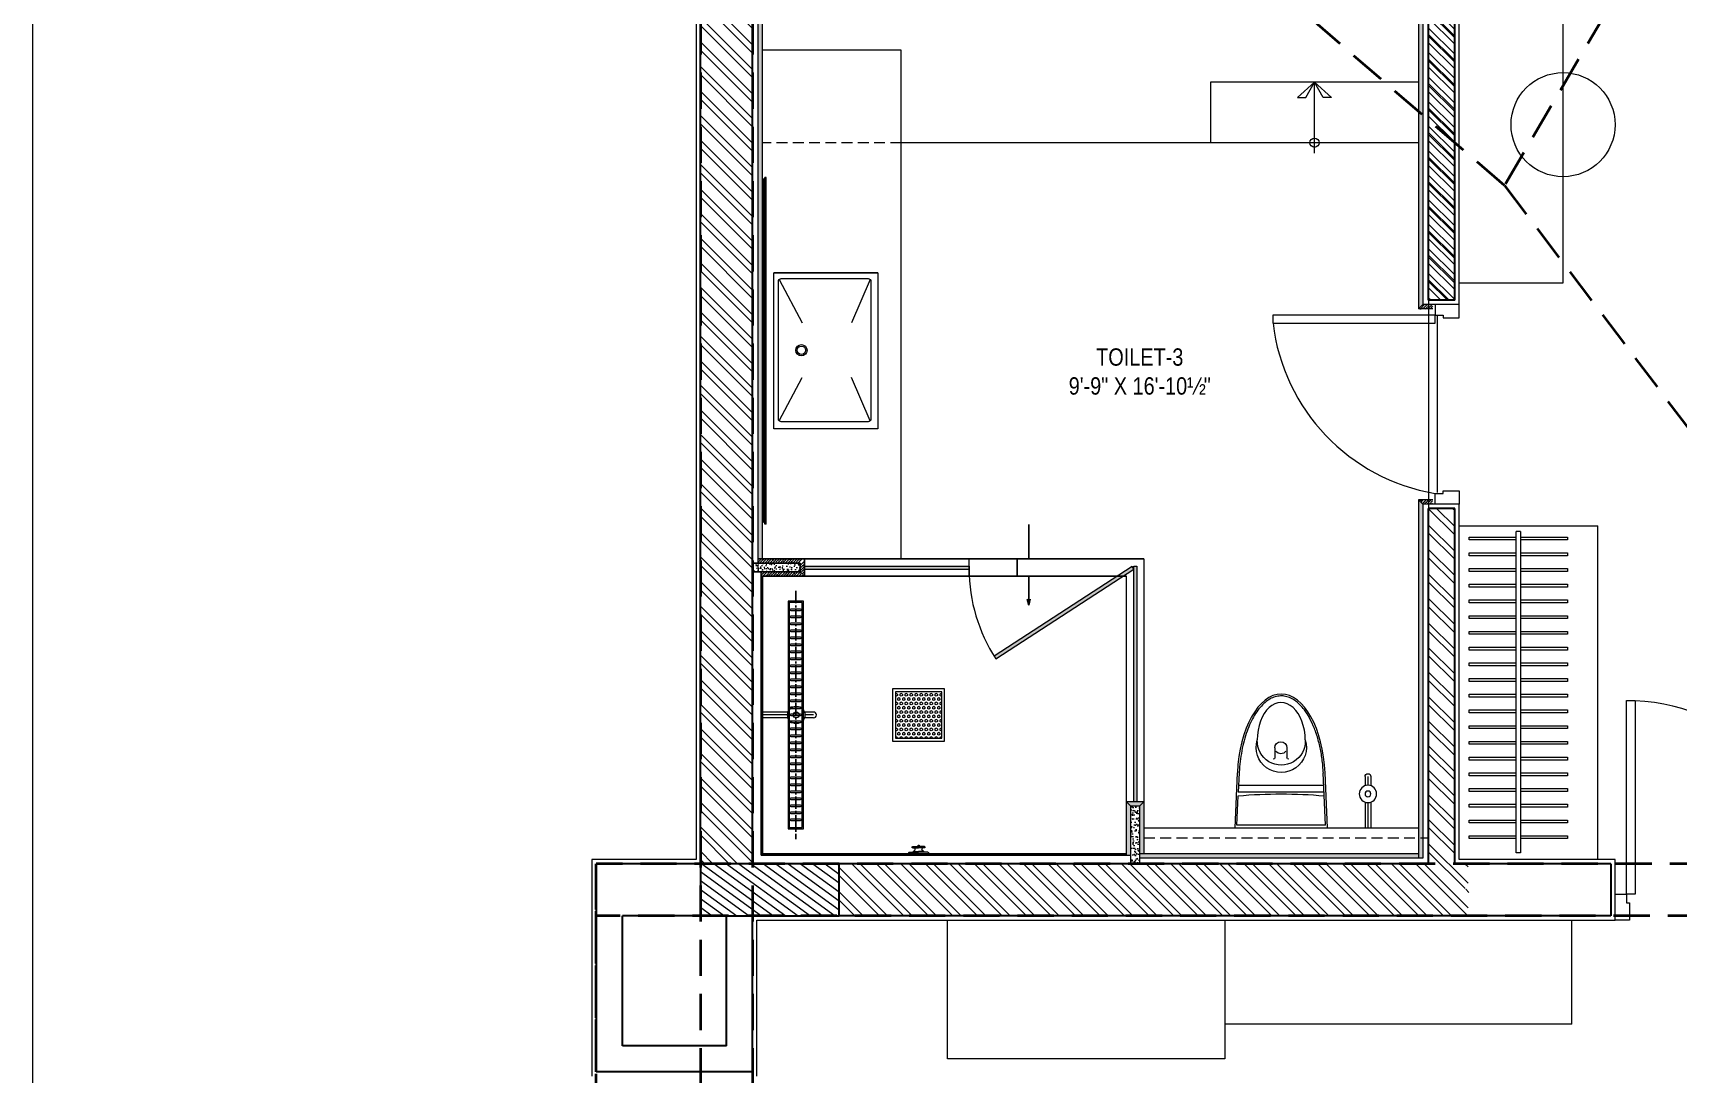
# Model space of a CAD drawing. Header units: inches. Extents: x -189347 to -188565, y -48525 to -47011.
# Drawn here: x -189346.7 to -189062, y -47662.2 to -47482.1 of the extents above; entities that cross this region are included whole.
import ezdxf

# ---------------------------------------------------------------- set-up
doc = ezdxf.new("R2010")
doc.units = ezdxf.units.IN
doc.header["$LTSCALE"] = 25
doc.header["$MEASUREMENT"] = 0
for name, pattern in [('ACAD_ISO10W100', [18, 12, -3, 0, -3]), ('CENTER2', [1.125, 0.75, -0.125, 0.125, -0.125]), ('DASHED2', [0.375, 0.25, -0.125])]:
    doc.linetypes.add(name, pattern=pattern)
doc.layers.get('0').update_dxf_attribs({"lineweight": 0})
for name, color, linetype, lineweight in [('c.line', 160, 'ACAD_ISO10W100', 25), ('COLUMN', 1, 'Continuous', 30), ('COLUMNHATCH', 8, 'Continuous', 0), ('CWS', 180, 'Continuous', 18), ('elevation', 6, 'Continuous', 9), ('FURNITURE', 251, 'Continuous', 0), ('GLASS', 7, 'Continuous', 9), ('hidden', 7, 'DASHED2', 5), ('PLASTER LINE', 1, 'Continuous', 5), ('PP--BEAM', 104, 'DASHED2', 40), ('PP-OUTER', 180, 'Continuous', 18), ('PP-TOILET 4', 5, 'Continuous', 9), ('PP-WALL', 7, 'Continuous', 30), ('SANITARY', 212, 'Continuous', 5), ('SANITARY TXT', 7, 'Continuous', 9), ('SEC HATCH', 7, 'Continuous', 5), ('SEC. HATCH', 8, 'Continuous', 0), ('sechatch', 8, 'Continuous', 0), ('STONE', 7, 'Continuous', 9), ('TEXT', 7, 'Continuous', 13), ('TOILET ELE', 7, 'Continuous', 13), ('WIN', 22, 'Continuous', 0)]:
    doc.layers.add(name, color=color, linetype=linetype, lineweight=lineweight)
doc.layers.add('tile', color=170, linetype='Continuous')
doc.styles.add('RAJ', font='Arial Narrow.ttf')
doc.dimstyles.new('WORKING DIM', dxfattribs={"dimtxt": 4, "dimasz": 2.25, "dimexe": 1, "dimexo": 1, "dimgap": 0.5, "dimtad": 1, "dimzin": 3, "dimdsep": 46, "dimlunit": 4, "dimtxsty": 'RAJ', "dimblk1": 'ARCHTICK', "dimblk2": 'ARCHTICK', "dimsah": 1, "dimcen": 0.09375, "dimdle": 1, "dimclrd": 256, "dimclre": 256, "dimclrt": 256, "dimadec": 0, "dimazin": 0, "dimtfac": 0.75, "dimtofl": 0, "dimtmove": 1, "dimatfit": 3, "dimldrblk": 'OPEN30', "dimfxl": 1, "dimtolj": 1, "dimtzin": 0, "dimarcsym": 0})
pattern_1 = [(45, (-6.6133, -978.67235), (-0.4419417382, 0.4419417382), []), (45, (-6.17136, -978.67235), (-0.4419417382, 0.4419417382), [0.78125, -0.15625, 0, -0.15625])]

# ---------------------------------------------------------------- blocks, each defined once
blk = doc.blocks.new('TAP')
at = {"layer": 'SANITARY', "ltscale": 30}
for p, q in [((-0.5, -4.44), (-0.5, 0)), ((0, -4.35), (0, 0)), ((0.5, -4.44), (0.5, 0)), ((-0.5, -8.84), (-0.5, -7.27)), ((0, -8.84), (0, -7.35)), ((0.5, -8.84), (0.5, -7.27))]:
    blk.add_line(p, q, dxfattribs=at)
at = {"layer": 'SANITARY', "linetype": 'Continuous', "ltscale": 30}
for radius in [1.5, 0.5]:
    blk.add_circle((0, -5.85), radius, dxfattribs=at)
at = {"layer": 'SANITARY', "ltscale": 30}
blk.add_arc((0, -8.84), 0.5, 180, 0, dxfattribs=at)
blk = doc.blocks.new('RAIN SHOWER')
at = {"layer": 'SANITARY'}
h = blk.add_hatch(dxfattribs=at)
h.set_pattern_fill('HEX', color=256, scale=2, style=0)
h.paths.add_polyline_path([(-4, 4), (-4, -4), (4, -4), (4, 4)])
for points in [[(-4.5, 4.5), (4.5, 4.5), (4.5, -4.5), (-4.5, -4.5)], [(-4, 4), (4, 4), (4, -4), (-4, -4)]]:
    blk.add_lwpolyline(points, close=True, dxfattribs=at)
blk = doc.blocks.new('DR.ELE.')
at = {"ltscale": 30}
for p, q in [((-122458.45, 11414.72), (-122458.33, 11414.72)), ((-122458.45, 11414.47), (-122458.33, 11414.47)), ((-122458.33, 11415.59), (-122458.33, 11414.59)), ((-122458.33, 11413.59), (-122458.33, 11414.59)), ((-122458.08, 11415.59), (-122458.08, 11414.59)), ((-122458.08, 11413.59), (-122458.08, 11414.59)), ((-122457.47, 11415.49), (-122457.47, 11414.59)), ((-122457.47, 11413.7), (-122457.47, 11414.59)), ((-122457.33, 11416.2), (-122457.08, 11416.45)), ((-122457.33, 11416.2), (-122457.33, 11414.59)), ((-122457.33, 11412.99), (-122457.33, 11414.59)), ((-122457.08, 11416.45), (-122457.08, 11414.59)), ((-122457.08, 11412.74), (-122457.08, 11414.59)), ((-122457.33, 11412.99), (-122457.08, 11412.74))]:
    blk.add_line(p, q, dxfattribs=at)
for centre, start, end in [((-122458.45, 11414.59), 90, 180), ((-122458.45, 11414.59), 180, 270), ((-122458.2, 11415.59), 0, 180), ((-122458.2, 11413.59), 180, 0)]:
    blk.add_arc(centre, 0.125, start, end, dxfattribs=at)
for points in [[(-122457.33, 11415.52), (-122457.52, 11415.45), (-122457.65, 11415.29), (-122457.76, 11415.2), (-122457.92, 11415.19), (-122458.08, 11415.36)], [(-122457.33, 11413.66), (-122457.52, 11413.73), (-122457.65, 11413.9), (-122457.76, 11413.99), (-122457.92, 11414), (-122458.08, 11413.83)]]:
    blk.add_spline(points, degree=3, dxfattribs=at)
blk = doc.blocks.new('kgjrv')
at = {"layer": 'c.line', "linetype": 'CENTER2', "ltscale": 0.115}
blk.add_line((-187121.2, -28397.16), (-187121.2, -28440.1), dxfattribs=at)
at = {"layer": 'SANITARY', "color": 8, "ltscale": 30}
for p, q in [((-187120.43, -28400.3), (-187121.98, -28400.3)), ((-187121.98, -28400.63), (-187120.43, -28400.63)), ((-187120.43, -28401.51), (-187121.98, -28401.51)), ((-187121.98, -28401.84), (-187120.43, -28401.84)), ((-187120.43, -28402.72), (-187121.98, -28402.72)), ((-187121.98, -28403.06), (-187120.43, -28403.06)), ((-187120.43, -28403.93), (-187121.98, -28403.93)), ((-187121.98, -28404.27), (-187120.43, -28404.27)), ((-187120.43, -28405.14), (-187121.98, -28405.14)), ((-187121.98, -28405.48), (-187120.43, -28405.48)), ((-187120.43, -28406.36), (-187121.98, -28406.36)), ((-187121.98, -28406.69), (-187120.43, -28406.69)), ((-187120.43, -28407.57), (-187121.98, -28407.57)), ((-187121.98, -28407.9), (-187120.43, -28407.9)), ((-187120.43, -28408.78), (-187121.98, -28408.78)), ((-187121.98, -28409.11), (-187120.43, -28409.11)), ((-187120.43, -28409.99), (-187121.98, -28409.99)), ((-187121.98, -28410.32), (-187120.43, -28410.32)), ((-187120.43, -28411.2), (-187121.98, -28411.2)), ((-187121.98, -28411.53), (-187120.43, -28411.53)), ((-187120.43, -28412.41), (-187121.98, -28412.41)), ((-187121.98, -28412.74), (-187120.43, -28412.74)), ((-187120.43, -28413.62), (-187121.98, -28413.62)), ((-187121.98, -28413.96), (-187120.43, -28413.96)), ((-187120.43, -28414.83), (-187121.98, -28414.83)), ((-187121.98, -28415.17), (-187120.43, -28415.17)), ((-187120.43, -28416.04), (-187121.98, -28416.04)), ((-187121.98, -28416.38), (-187120.43, -28416.38)), ((-187120.43, -28417.26), (-187121.98, -28417.26)), ((-187121.98, -28417.59), (-187120.43, -28417.59)), ((-187120.43, -28418.47), (-187121.98, -28418.47)), ((-187121.98, -28418.8), (-187120.43, -28418.8)), ((-187120.43, -28419.68), (-187121.98, -28419.68)), ((-187121.98, -28420.01), (-187120.43, -28420.01)), ((-187120.43, -28420.89), (-187121.98, -28420.89)), ((-187121.98, -28421.22), (-187120.43, -28421.22)), ((-187120.43, -28422.1), (-187121.98, -28422.1)), ((-187121.98, -28422.43), (-187120.43, -28422.43)), ((-187120.43, -28423.31), (-187121.98, -28423.31)), ((-187121.98, -28423.64), (-187120.43, -28423.64)), ((-187120.43, -28424.52), (-187121.98, -28424.52)), ((-187121.98, -28424.86), (-187120.43, -28424.86)), ((-187120.43, -28425.73), (-187121.98, -28425.73)), ((-187121.98, -28426.07), (-187120.43, -28426.07)), ((-187120.43, -28426.94), (-187121.98, -28426.94)), ((-187121.98, -28427.28), (-187120.43, -28427.28)), ((-187120.43, -28428.16), (-187121.98, -28428.16)), ((-187121.98, -28428.49), (-187120.43, -28428.49)), ((-187120.43, -28429.37), (-187121.98, -28429.37)), ((-187121.98, -28429.7), (-187120.43, -28429.7)), ((-187120.43, -28430.58), (-187121.98, -28430.58)), ((-187121.98, -28430.91), (-187120.43, -28430.91)), ((-187120.43, -28431.79), (-187121.98, -28431.79)), ((-187121.98, -28432.12), (-187120.43, -28432.12)), ((-187120.43, -28433), (-187121.98, -28433)), ((-187121.98, -28433.33), (-187120.43, -28433.33)), ((-187120.43, -28434.21), (-187121.98, -28434.21)), ((-187121.98, -28434.54), (-187120.43, -28434.54)), ((-187120.43, -28435.42), (-187121.98, -28435.42)), ((-187121.98, -28435.76), (-187120.43, -28435.76)), ((-187120.43, -28436.63), (-187121.98, -28436.63)), ((-187121.98, -28436.97), (-187120.43, -28436.97))]:
    blk.add_line(p, q, dxfattribs=at)
for points in [[(-187119.87, -28438.32), (-187122.54, -28438.32), (-187122.54, -28398.95), (-187119.87, -28398.95)], [(-187120.09, -28438.1), (-187122.32, -28438.1), (-187122.32, -28399.17), (-187120.09, -28399.17)]]:
    blk.add_lwpolyline(points, close=True, dxfattribs=at)
for centre, start, end in [((-187121.98, -28400.47), 90, 270), ((-187120.43, -28400.47), 270, 90), ((-187121.98, -28401.68), 90, 270), ((-187121.98, -28402.89), 90, 270), ((-187120.43, -28401.68), 270, 90), ((-187120.43, -28402.89), 270, 90), ((-187121.98, -28404.1), 90, 270), ((-187121.98, -28405.31), 90, 270), ((-187120.43, -28404.1), 270, 90), ((-187120.43, -28405.31), 270, 90), ((-187121.98, -28406.52), 90, 270), ((-187121.98, -28407.73), 90, 270), ((-187121.98, -28408.94), 90, 270), ((-187120.43, -28406.52), 270, 90), ((-187120.43, -28407.73), 270, 90), ((-187120.43, -28408.94), 270, 90), ((-187121.98, -28410.16), 90, 270), ((-187121.98, -28411.37), 90, 270), ((-187120.43, -28410.16), 270, 90), ((-187120.43, -28411.37), 270, 90), ((-187121.98, -28412.58), 90, 270), ((-187121.98, -28413.79), 90, 270), ((-187120.43, -28412.58), 270, 90), ((-187120.43, -28413.79), 270, 90), ((-187121.98, -28415), 90, 270), ((-187121.98, -28416.21), 90, 270), ((-187121.98, -28417.42), 90, 270), ((-187120.43, -28415), 270, 90), ((-187120.43, -28416.21), 270, 90), ((-187120.43, -28417.42), 270, 90), ((-187121.98, -28418.63), 90, 270), ((-187121.98, -28419.84), 90, 270), ((-187120.43, -28418.63), 270, 90), ((-187120.43, -28419.84), 270, 90), ((-187121.98, -28421.06), 90, 270), ((-187121.98, -28422.27), 90, 270), ((-187120.43, -28421.06), 270, 90), ((-187120.43, -28422.27), 270, 90), ((-187121.98, -28423.48), 90, 270), ((-187121.98, -28424.69), 90, 270), ((-187121.98, -28425.9), 90, 270), ((-187120.43, -28423.48), 270, 90), ((-187120.43, -28424.69), 270, 90), ((-187120.43, -28425.9), 270, 90), ((-187121.98, -28427.11), 90, 270), ((-187121.98, -28428.32), 90, 270), ((-187120.43, -28427.11), 270, 90), ((-187120.43, -28428.32), 270, 90), ((-187121.98, -28429.53), 90, 270), ((-187121.98, -28430.74), 90, 270), ((-187120.43, -28429.53), 270, 90), ((-187120.43, -28430.74), 270, 90), ((-187121.98, -28431.96), 90, 270), ((-187121.98, -28433.17), 90, 270), ((-187121.98, -28434.38), 90, 270), ((-187120.43, -28431.96), 270, 90), ((-187120.43, -28433.17), 270, 90), ((-187120.43, -28434.38), 270, 90), ((-187121.98, -28435.59), 90, 270), ((-187121.98, -28436.8), 90, 270), ((-187120.43, -28435.59), 270, 90), ((-187120.43, -28436.8), 270, 90)]:
    blk.add_arc(centre, 0.167, start, end, dxfattribs=at)
blk = doc.blocks.new('_ArchTick')
at = {"color": 0, "linetype": 'ByBlock', "const_width": 0.15}
blk.add_lwpolyline([(-0.5, -0.5), (0.5, 0.5)], dxfattribs=at)
blk = doc.blocks.new('_Open30')
at = {"color": 0, "linetype": 'ByBlock', "lineweight": -2}
for p, q in [((-1, 0.27), (0, 0)), ((0, 0), (-1, -0.27)), ((0, 0), (-1, 0))]:
    blk.add_line(p, q, dxfattribs=at)
blk = doc.blocks.new('wb.')
at = {"layer": 'SANITARY', "ltscale": 30}
for p, q in [((-188919.44, -47135.54, -3021.38), (-188911.93, -47139.53, -3021.38)), ((-188894.96, -47135.54, -3021.38), (-188902.47, -47139.53, -3021.38)), ((-188919.44, -47151.25, -3021.38), (-188911.93, -47148.02, -3021.38)), ((-188894.96, -47151.25, -3021.38), (-188902.47, -47148.02, -3021.38))]:
    blk.add_line(p, q, dxfattribs=at)
blk.add_lwpolyline([(-188895.31, -47151.4), (-188919.09, -47151.4, -0.414214), (-188919.59, -47150.9), (-188919.59, -47135.89, -0.414214), (-188919.09, -47135.39), (-188895.31, -47135.39, -0.414214), (-188894.81, -47135.89), (-188894.81, -47150.9, -0.414214)], format="xyb", close=True, dxfattribs=at)
for radius in [0.971, 0.721]:
    blk.add_circle((-188907.2, -47139.39), radius, dxfattribs=at)
blk = doc.blocks.new('A$C5CF75EDE')
for p, q in [((-9.47, 7.27), (-6.15, 7.45)), ((-7.31, -7.37), (-7.31, 7.37)), ((-6.15, -7.45), (-6.15, 7.45)), ((0, 8), (0, -8)), ((-13.84, 1.11), (-12.16, 1.11)), ((-13.84, -0.98), (-12.16, -0.98))]:
    blk.add_line(p, q)
for points in [[(0, 8), (-9.49, 7.59)], [(-0.45, -7.66), (-0.45, 7.66), (-5.53, 7.45)], [(0, -8), (-9.49, -7.59)], [(-0.45, -7.66), (-9.47, -7.27)]]:
    blk.add_lwpolyline(points)
blk.add_lwpolyline([(-15.18, -4.15, 1.04786), (-15.18, 4.15, -0.349995)], format="xyb")
for centre, radius, start, end in [((82.43, 0), 88.27, 175.1618, 184.8294), ((-13.9, 0), 4.35, 252.8563, 107.1437), ((-13.84, 0.07), 1.04, 90, 270), ((-13.84, 0.07), 1.04, 303.9417, 56.0583), ((-12.16, 1.42), 0.313, 270, 0), ((-12.16, -1.29), 0.313, 0, 90)]:
    blk.add_arc(centre, radius, start, end)
at = {"extrusion": (0, 0, -1)}
for centre, major_axis, ratio, start_param, end_param in [((-8.09, 0), (-15.03, 0), 0.507145, -1.478917, 1.477723), ((-15.18, 0), (-6.47, 0.08), 0.641335, 4.704215, 7.845808)]:
    blk.add_ellipse(centre, major_axis=major_axis, ratio=ratio, start_param=start_param, end_param=end_param, dxfattribs=at)
blk.add_open_spline([(-9.46, -7.28), (-9.87, -7.26), (-10.28, -7.23), (-11.48, -7.12), (-12.25, -7.02), (-13.75, -6.75), (-14.48, -6.59), (-15.88, -6.2), (-16.54, -5.98), (-17.8, -5.49), (-18.38, -5.22), (-19.46, -4.64), (-19.95, -4.33), (-20.73, -3.73), (-21.04, -3.46), (-21.59, -2.9), (-21.83, -2.61), (-22.23, -2.03), (-22.39, -1.73), (-22.64, -1.13), (-22.72, -0.83), (-22.81, -0.23), (-22.82, 0.07), (-22.75, 0.67), (-22.69, 0.97), (-22.47, 1.57), (-22.32, 1.87), (-21.95, 2.45), (-21.73, 2.74), (-21.2, 3.31), (-20.9, 3.59), (-20.23, 4.12), (-19.86, 4.38), (-19.05, 4.87), (-18.61, 5.1), (-17.68, 5.53), (-17.19, 5.74), (-16.16, 6.11), (-15.61, 6.28), (-14.49, 6.58), (-13.91, 6.71), (-12.71, 6.94), (-12.1, 7.04), (-10.86, 7.18), (-10.23, 7.24), (-9.55, 7.27), (-9.51, 7.27), (-9.47, 7.27)], degree=3, knots=[1.662675, 1.662675, 1.662675, 1.662675, 1.74662, 1.74662, 1.907399, 1.907399, 2.068177, 2.068177, 2.228955, 2.228955, 2.389733, 2.389733, 2.550512, 2.550512, 2.679298, 2.679298, 2.808084, 2.808084, 2.93687, 2.93687, 3.065656, 3.065656, 3.194442, 3.194442, 3.323228, 3.323228, 3.452014, 3.452014, 3.5808, 3.5808, 3.709586, 3.709586, 3.838372, 3.838372, 3.967158, 3.967158, 4.095944, 4.095944, 4.22473, 4.22473, 4.353516, 4.353516, 4.482302, 4.482302, 4.611088, 4.611088, 4.619316, 4.619316, 4.619316, 4.619316])
blk = doc.blocks.new('door')
at = {"layer": 'WIN'}
for points in [[(-188890.45, -47194.62), (-188890.45, -47164.12), (-188891.95, -47164.12), (-188891.95, -47194.62)], [(-188925.95, -47194.62), (-188923.95, -47194.62), (-188923.95, -47196.12), (-188923.45, -47196.12), (-188923.45, -47199.12), (-188923.95, -47199.12), (-188923.95, -47199.12), (-188925.95, -47199.12)], [(-188888.45, -47194.62), (-188890.45, -47194.62), (-188890.45, -47196.12), (-188890.95, -47196.12), (-188890.95, -47199.12), (-188890.45, -47199.12), (-188890.45, -47199.12), (-188888.45, -47199.12)]]:
    blk.add_lwpolyline(points, close=True, dxfattribs=at)
blk.add_arc((-188887.65, -47200.7), 36.81, 96.7084, 170.4863, dxfattribs=at)

msp = doc.modelspace()

# ---------------------------------------------------------------- hatches: boundary and pattern name
at = {"layer": 'COLUMNHATCH', "ltscale": 5}
h = msp.add_hatch(dxfattribs=at)
h.set_pattern_fill('ANSI31', color=256, scale=10, angle=99.050055, style=0)
h.set_pattern_definition([(144.0500546, (-991.6263, -2979.5429), (-0.73384782, -1.011912732), [])])
h.paths.add_polyline_path([(-189207.1991, -47625.8675), (-189231.1991, -47625.8675), (-189231.1991, -47634.8675), (-189207.1991, -47634.8675)])
at = {"layer": 'GLASS', "ltscale": 30, "true_color": 0x00f5f5}
h = msp.add_hatch(dxfattribs=at)
h.set_pattern_fill('ANSI35,_O', color=4, angle=270)
h.set_pattern_definition([(315, (-196.04037, -1073.60183), (0.1767766953, 0.1767766953), []), (315, (-196.04037, -1073.7786), (0.1767766953, 0.1767766953), [0.3125, -0.0625, 0, -0.0625])])
h.paths.add_polyline_path([(-189184.6991, -47574.8675), (-189184.6991, -47574.3675), (-189213.1991, -47574.3675), (-189213.1991, -47574.8675)])
h = msp.add_hatch(dxfattribs=at)
h.set_pattern_fill('ANSI35,_O', color=4, angle=212.980756)
h.set_pattern_definition([(257.98075647, (-55852.39766, 94477.47407), (0.24451942894, -0.05206005064), []), (257.98075647, (-55852.54595, 94477.37784), (0.24451942894, -0.05206005064), [0.3125, -0.0625, 0, -0.0625])])
h.paths.add_polyline_path([(-189156.1991, -47574.8675), (-189156.4713, -47574.448), (-189180.3786, -47589.9622), (-189180.1064, -47590.3816)])
h = msp.add_hatch(dxfattribs=at)
h.set_pattern_fill('ANSI35,_O', color=4, angle=180)
h.set_pattern_definition([(225, (-142588.0743, -236889.52897), (0.1767766953, -0.1767766953), []), (225, (-142588.25108, -236889.52897), (0.1767766953, -0.1767766953), [0.3125, -0.0625, 0, -0.0625])])
h.paths.add_polyline_path([(-189155.6991, -47574.3675), (-189156.1991, -47574.3675), (-189156.1991, -47615.1175), (-189155.6991, -47615.1175)])
at = {"layer": 'SEC. HATCH', "ltscale": 30}
h = msp.add_hatch(dxfattribs=at)
h.set_pattern_fill('AR-CONC', color=256, scale=0.2, angle=270, style=0)
h.set_pattern_definition([(320, (-196.0404, -1073.6018), (-0.12550427, -1.434520365), [0.15, -1.65]), (265, (-196.0404, -1073.6018), (1.504384267, 0.277502667), [0.12, -1.32]), (10.4514445, (-196.0508, -1073.7214), (1.378879982, -1.157017693), [0.127480384, -1.402284224]), (316.1842, (-195.6404, -1073.6018), (-0.331038562, -2.134482661), [0.225, -2.475]), (6.6356355, (-195.668, -1073.7797), (1.948237202, -1.869323891), [0.191220684, -2.10342752]), (261.184164, (-195.6404, -1073.6018), (1.9482372, -1.86932389), [0.18, -1.980000002]), (291, (-195.7404, -1073.8018), (-0.805237781, -1.193814104), [0.15, -1.65]), (236, (-195.7404, -1073.8018), (1.45030009, -0.486630664), [0.12, -1.32]), (341.4514447, (-195.8075, -1073.9013), (0.645062306, -1.680444753), [0.12748038, -1.402284224]), (307.5, (-196.04037, -1073.60183), (0.6657877077, -0.0243197106), [0, -1.304, 0, -1.34, 0, -1.325]), (277.5, (-196.0404, -1073.6018), (0.7888234238, -0.526139075), [0, -0.764, 0, -1.274, 0, -0.505]), (237.5, (-196.04037, -1073.15583), (-0.0451097435, -1.0676448723), [0, -0.5, 0, -1.56, 0, -2.07]), (227.5, (-196.0404, -1072.9558), (0.2002099647, -1.1663723387), [0, -0.65, 0, -1.036, 0, -1.47])])
h.paths.add_polyline_path([(-189213.9491, -47575.3675), (-189222.1991, -47575.3675), (-189222.1991, -47574.8675), (-189222.1991, -47573.8675), (-189213.9491, -47573.8675)])
h = msp.add_hatch(dxfattribs=at)
h.set_pattern_fill('AR-CONC', color=256, scale=0.2, angle=270, style=0)
h.set_pattern_definition([(320, (-6.6133, -978.6724), (-0.12550427, -1.434520365), [0.15, -1.65]), (265, (-6.6133, -978.6724), (1.504384267, 0.277502667), [0.12, -1.32]), (10.4514445, (-6.6238, -978.7919), (1.378879982, -1.157017693), [0.127480384, -1.402284224]), (316.1842, (-6.2133, -978.6724), (-0.331038562, -2.134482661), [0.225, -2.475]), (6.6356355, (-6.2409, -978.8502), (1.948237202, -1.869323891), [0.191220684, -2.10342752]), (261.184164, (-6.2133, -978.6724), (1.9482372, -1.86932389), [0.18, -1.980000002]), (291, (-6.3133, -978.8724), (-0.805237781, -1.193814104), [0.15, -1.65]), (236, (-6.3133, -978.8724), (1.45030009, -0.486630664), [0.12, -1.32]), (341.4514447, (-6.3804, -978.9718), (0.645062306, -1.680444753), [0.12748038, -1.402284224]), (307.5, (-6.6133, -978.67235), (0.6657877077, -0.0243197106), [0, -1.304, 0, -1.34, 0, -1.325]), (277.5, (-6.6133, -978.67235), (0.7888234238, -0.526139075), [0, -0.764, 0, -1.274, 0, -0.505]), (237.5, (-6.6133, -978.22635), (-0.0451097435, -1.0676448723), [0, -0.5, 0, -1.56, 0, -2.07]), (227.5, (-6.6133, -978.0264), (0.2002099647, -1.1663723387), [0, -0.65, 0, -1.036, 0, -1.47])])
h.paths.add_polyline_path([(-189155.1991, -47615.8675), (-189156.6991, -47615.8675), (-189156.6991, -47625.8675), (-189155.1991, -47625.8675)])
at = {"layer": 'sechatch', "ltscale": 30}
h = msp.add_hatch(dxfattribs=at)
h.set_pattern_fill('ANSI32,_O', color=256, scale=8, angle=270)
h.set_pattern_definition([(315, (-188979.5937, -47377.797), (2.12132, 2.12132), []), (315, (-188979.5937, -47379.2113), (2.12132, 2.12132), [])])
h.paths.add_polyline_path([(-188970.1991, -47372.3675), (-188994.1991, -47372.3675), (-188994.1991, -47381.3675), (-188970.1991, -47381.3675)])
h.paths.add_polyline_path([(-188826.1991, -47372.3675), (-188850.1991, -47372.3675), (-188850.1991, -47381.3675), (-188826.1991, -47381.3675)])
h.paths.add_polyline_path([(-188817.1991, -47357.3675), (-188812.6991, -47357.3675), (-188812.6991, -47348.3675), (-188826.1991, -47348.3675), (-188826.1991, -47372.3675), (-188817.1991, -47372.3675)])
h.paths.add_polyline_path([(-188746.6991, -47348.3675), (-188760.1991, -47348.3675), (-188760.1991, -47357.3675), (-188755.6991, -47357.3675), (-188755.6991, -47381.3675), (-188722.6991, -47381.3675), (-188722.6991, -47372.3675), (-188746.6991, -47372.3675)])
h.paths.add_polyline_path([(-188710.6991, -47348.3675), (-188719.6991, -47348.3675), (-188719.6991, -47372.3675), (-188710.6991, -47372.3675)])
h.paths.add_polyline_path([(-188994.1991, -47348.3675), (-189231.1991, -47348.3675), (-189231.1991, -47372.3675), (-189222.1991, -47372.3675), (-189222.1991, -47357.3675), (-189105.1991, -47357.3675), (-189105.1991, -47418.8675), (-189121.6991, -47418.8675), (-189121.6991, -47423.3675), (-189105.1991, -47423.3675), (-189105.1991, -47528.3675), (-189100.6991, -47528.3675), (-189100.6991, -47469.8675), (-189073.6991, -47469.8675), (-189073.6991, -47465.3675), (-189100.6991, -47465.3675), (-189100.6991, -47357.3675), (-188998.6991, -47357.3675), (-188998.6991, -47372.3675), (-188994.1991, -47372.3675)])
h = msp.add_hatch(dxfattribs=at)
h.set_pattern_fill('ANSI32', color=256, scale=8, angle=270)
h.set_pattern_definition([(315, (-6.6133, -978.6724), (2.121320344, 2.121320344), []), (315, (-6.6133, -980.0866), (2.121320344, 2.121320344), [])])
h.paths.add_polyline_path([(-189222.1991, -47423.3675), (-189201.1991, -47423.3675), (-189201.1991, -47418.8675), (-189222.1991, -47418.8675), (-189222.1991, -47414.1158), (-189231.1991, -47414.1158), (-189231.1991, -47625.8675), (-189222.1991, -47625.8675)])
h.paths.add_polyline_path([(-189207.1991, -47625.8675), (-189207.1991, -47634.8675), (-189098.3878, -47634.8675), (-189098.3878, -47630.8601), (-189097.7631, -47630.6327), (-189099.0125, -47630.178), (-189098.3878, -47629.9506), (-189098.3878, -47625.8675), (-189100.6991, -47625.8675), (-189100.6991, -47564.3675), (-189105.1991, -47564.3675), (-189105.1991, -47625.8675)])
h.paths.add_polyline_path([(-189100.6991, -47416.7443), (-189102.5248, -47416.7443), (-189102.7522, -47416.1196), (-189103.2069, -47417.369), (-189103.4343, -47416.7443), (-189105.1991, -47416.7443), (-189105.1991, -47418.8675), (-189121.6991, -47418.8675), (-189121.6991, -47423.3675), (-189105.1991, -47423.3675), (-189105.1991, -47528.3675), (-189100.6991, -47528.3675), (-189100.6991, -47469.8675), (-189098.3878, -47469.8675), (-189098.3878, -47468.1672), (-189097.7631, -47467.9398), (-189099.0125, -47467.485), (-189098.3878, -47467.2577), (-189098.3878, -47465.3675), (-189100.6991, -47465.3675)])
at = {"layer": 'sechatch'}
h = msp.add_hatch(dxfattribs=at)
h.set_pattern_fill('ANSI35', color=256, scale=2.5, style=0)
h.set_pattern_definition(pattern_1)
h.paths.add_polyline_path([(-189106.1991, -47424.3675), (-189106.9491, -47424.3675), (-189106.9491, -47529.8675), (-189106.1991, -47529.1175)])
h.paths.add_polyline_path([(-189106.9491, -47424.3675), (-189122.4491, -47424.3675), (-189123.1991, -47425.1175), (-189106.9491, -47425.1175)])
h.paths.add_polyline_path([(-189200.4491, -47424.3675), (-189220.4491, -47424.3675), (-189220.4491, -47425.1175), (-189199.6991, -47425.1175)])
h.paths.add_polyline_path([(-189220.4491, -47424.3675), (-189221.1991, -47424.3675), (-189221.1991, -47573.1175), (-189220.4491, -47573.1175)])
at = {"layer": 'sechatch', "ltscale": 2.5}
h = msp.add_hatch(color=27, dxfattribs=at)
h.set_gradient(color1=(118, 87, 81), color2=(121, 89, 83), one_color=1, tint=0.4, name='HEMISPHERICAL')
h.paths.add_polyline_path([(-189220.4491, -47507.3675), (-189220.4491, -47507.6175), (-189220.0741, -47507.6175), (-189220.0741, -47507.3675)])
at = {"layer": 'sechatch'}
h = msp.add_hatch(dxfattribs=at)
h.set_pattern_fill('ANSI31', color=32, angle=360, style=0)
h.set_pattern_definition([(45, (-890832.62426, -359157.72567), (-0.088388347648, 0.088388347648), [])])
h.paths.add_polyline_path([(-189220.0741, -47566.6175), (-189220.0741, -47565.9489), (-189220.4491, -47565.9489), (-189220.4491, -47566.6175)])
h.paths.add_polyline_path([(-189220.4491, -47507.6175), (-189220.4491, -47525.1175), (-189220.0741, -47525.1175), (-189220.0741, -47507.6175)])
h.paths.add_polyline_path([(-189220.4491, -47525.1175), (-189220.4491, -47536.8675), (-189220.0741, -47536.8675), (-189220.0741, -47525.1175)])
h.paths.add_polyline_path([(-189220.4491, -47565.9489), (-189220.0741, -47565.9489), (-189220.0741, -47536.8675), (-189220.4491, -47536.8675)])
h = msp.add_hatch(dxfattribs=at)
h.set_pattern_fill('ANSI35', color=256, scale=2, angle=90, style=0)
h.set_pattern_definition([(135, (-890832.62426, -359157.72567), (-0.3535533906, -0.3535533906), []), (135, (-890832.62426, -359157.3721), (-0.3535533906, -0.3535533906), [0.625, -0.125, 0, -0.125])])
h.paths.add_polyline_path([(-189219.8241, -47567.1175), (-189219.8241, -47565.9489), (-189220.0741, -47565.9489), (-189220.0741, -47567.1175)])
h.paths.add_polyline_path([(-189219.8241, -47508.0131), (-189220.0741, -47508.0131), (-189220.0741, -47520.6175), (-189219.8241, -47520.6175)])
h.paths.add_polyline_path([(-189220.0741, -47530.1627), (-189219.8241, -47530.1627), (-189219.8241, -47520.6175), (-189220.0741, -47520.6175)])
h.paths.add_polyline_path([(-189219.8241, -47507.1175), (-189220.0741, -47507.1175), (-189220.0741, -47508.0131), (-189219.8241, -47508.0131)])
h.paths.add_polyline_path([(-189220.0741, -47535.3866), (-189219.8241, -47535.3866), (-189219.8241, -47530.1627), (-189220.0741, -47530.1627)])
h.paths.add_polyline_path([(-189220.0741, -47536.8675), (-189219.8241, -47536.8675), (-189219.8241, -47535.3866), (-189220.0741, -47535.3866)])
h.paths.add_polyline_path([(-189220.0741, -47565.9489), (-189219.8241, -47565.9489), (-189219.8241, -47536.8675), (-189220.0741, -47536.8675)])
h = msp.add_hatch(dxfattribs=at)
h.set_pattern_fill('ANSI35', color=256, scale=2.5, style=0)
h.set_pattern_definition([(45, (-189181.76, -47515.24526), (-0.4419417, 0.4419417), []), (45, (-189181.3181, -47515.24526), (-0.4419417, 0.4419417), [0.78125, -0.15625, 0, -0.15625])])
h.paths.add_polyline_path([(-189104.4491, -47529.1175), (-189106.1991, -47529.1175), (-189106.9491, -47529.8675), (-189104.4491, -47529.8675)])
h = msp.add_hatch(dxfattribs=at)
h.set_pattern_fill('ANSI35', color=256, scale=2.5, style=0)
h.set_pattern_definition(pattern_1)
h.paths.add_polyline_path([(-189106.1991, -47563.6175), (-189106.9491, -47562.8675), (-189106.9491, -47624.8675), (-189106.1991, -47624.8675)])
h.paths.add_polyline_path([(-189106.9491, -47624.1175), (-189155.1991, -47624.1175), (-189155.1991, -47624.8675), (-189106.9491, -47624.8675)])
h.paths.add_polyline_path([(-189154.4491, -47615.1175), (-189155.1991, -47615.8675), (-189155.1991, -47624.1175), (-189154.4491, -47624.1175)])
h.paths.add_polyline_path([(-189154.4491, -47615.1175), (-189157.4491, -47615.1175), (-189156.6991, -47615.8675), (-189155.1991, -47615.8675)])
h.paths.add_polyline_path([(-189156.6991, -47615.8675), (-189157.4491, -47615.1175), (-189157.4491, -47624.3675), (-189156.6991, -47624.3675)])
h = msp.add_hatch(dxfattribs=at)
h.set_pattern_fill('ANSI35', color=256, scale=2.5, style=0)
h.set_pattern_definition([(45, (-189181.76, -47515.24526), (-0.4419417, 0.4419417), []), (45, (-189181.3181, -47515.24526), (-0.4419417, 0.4419417), [0.78125, -0.15625, 0, -0.15625])])
h.paths.add_polyline_path([(-189104.4491, -47562.8675), (-189106.9491, -47562.8675), (-189106.1991, -47563.6175), (-189104.4491, -47563.6175)])
at = {"layer": 'sechatch', "ltscale": 2.5}
h = msp.add_hatch(color=27, dxfattribs=at)
h.set_gradient(color1=(118, 87, 81), color2=(121, 89, 83), one_color=1, tint=0.4, name='HEMISPHERICAL')
h.paths.add_polyline_path([(-189220.4491, -47566.6175), (-189220.4491, -47566.8675), (-189220.0741, -47566.8675), (-189220.0741, -47566.6175)])
at = {"layer": 'sechatch'}
h = msp.add_hatch(dxfattribs=at)
h.set_pattern_fill('ANSI35', color=256, scale=2.5, style=0)
h.set_pattern_definition([(45, (-189222.76, -47498.3379), (-0.4419417, 0.4419417), []), (45, (-189222.3181, -47498.3379), (-0.4419417, 0.4419417), [0.78125, -0.15625, 0, -0.15625])])
h.paths.add_polyline_path([(-189221.1991, -47573.1175), (-189221.1991, -47573.8675), (-189213.9491, -47573.8675), (-189213.1991, -47573.1175)])
h = msp.add_hatch(dxfattribs=at)
h.set_pattern_fill('ANSI35', color=256, scale=2.5, style=0)
h.set_pattern_definition([(45, (-189221.26, -47498.3379), (-0.4419417, 0.4419417), []), (45, (-189220.8181, -47498.3379), (-0.4419417, 0.4419417), [0.78125, -0.15625, 0, -0.15625])])
h.paths.add_polyline_path([(-189213.1991, -47576.1175), (-189213.9491, -47575.3675), (-189220.6991, -47575.3675), (-189220.6991, -47576.1175)])
h = msp.add_hatch(dxfattribs=at)
h.set_pattern_fill('ANSI35', color=256, scale=2.5, style=0)
h.set_pattern_definition([(45, (-189237.01, -47498.3379), (-0.4419417, 0.4419417), []), (45, (-189236.5681, -47498.3379), (-0.4419417, 0.4419417), [0.78125, -0.15625, 0, -0.15625])])
h.paths.add_polyline_path([(-189213.1991, -47573.1175), (-189213.9491, -47573.8675), (-189213.9491, -47575.3675), (-189213.1991, -47576.1175)])

# ---------------------------------------------------------------- linework, layer by layer
at = {"layer": 'COLUMN'}
msp.add_lwpolyline([(-189207.1991, -47625.8675), (-189231.1991, -47625.8675), (-189231.1991, -47634.8675), (-189207.1991, -47634.8675)], close=True, dxfattribs=at)
at = {"layer": 'elevation'}
msp.add_line((-189103.6991, -47531.1175), (-189103.6991, -47561.6175), dxfattribs=at)
at = {"layer": 'FURNITURE'}
for p, q in [((-189081.9491, -47525.3675), (-189081.9491, -47470.6175)), ((-189099.9491, -47525.3675), (-189081.9491, -47525.3675)), ((-189099.9491, -47567.3675), (-189075.9491, -47567.3675)), ((-189075.9491, -47625.1175), (-189075.9491, -47567.3675)), ((-189188.4491, -47659.6175), (-189188.4491, -47635.6175)), ((-189140.4491, -47635.6175), (-189140.4491, -47659.6175)), ((-189080.4491, -47653.6175), (-189080.4491, -47635.6175)), ((-189080.4491, -47653.6175), (-189140.4491, -47653.6175)), ((-189140.4491, -47659.6175), (-189188.4491, -47659.6175))]:
    msp.add_line(p, q, dxfattribs=at)
at = {"layer": 'FURNITURE', "ltscale": 30}
for p, q in [((-189090.0701, -47623.9427), (-189090.0701, -47568.3464)), ((-189089.3201, -47568.3464), (-189090.0701, -47568.3464)), ((-189089.3201, -47568.3464), (-189089.3201, -47623.9427)), ((-189089.3201, -47623.9427), (-189090.0701, -47623.9427))]:
    msp.add_line(p, q, dxfattribs=at)
for points in [[(-189090.0701, -47569.8397), (-189098.1951, -47569.8397), (-189098.1951, -47569.3397), (-189090.0701, -47569.3397)], [(-189089.3201, -47569.3397), (-189081.1951, -47569.3397), (-189081.1951, -47569.8397), (-189089.3201, -47569.8397)], [(-189090.0701, -47572.559), (-189098.1951, -47572.559), (-189098.1951, -47572.059), (-189090.0701, -47572.059)], [(-189089.3201, -47572.059), (-189081.1951, -47572.059), (-189081.1951, -47572.559), (-189089.3201, -47572.559)], [(-189090.0701, -47575.2783), (-189098.1951, -47575.2783), (-189098.1951, -47574.7783), (-189090.0701, -47574.7783)], [(-189089.3201, -47574.7783), (-189081.1951, -47574.7783), (-189081.1951, -47575.2783), (-189089.3201, -47575.2783)], [(-189090.0701, -47577.9976), (-189098.1951, -47577.9976), (-189098.1951, -47577.4976), (-189090.0701, -47577.4976)], [(-189089.3201, -47577.4976), (-189081.1951, -47577.4976), (-189081.1951, -47577.9976), (-189089.3201, -47577.9976)], [(-189090.0701, -47580.7169), (-189098.1951, -47580.7169), (-189098.1951, -47580.2169), (-189090.0701, -47580.2169)], [(-189089.3201, -47580.2169), (-189081.1951, -47580.2169), (-189081.1951, -47580.7169), (-189089.3201, -47580.7169)], [(-189090.0701, -47583.4362), (-189098.1951, -47583.4362), (-189098.1951, -47582.9362), (-189090.0701, -47582.9362)], [(-189089.3201, -47582.9362), (-189081.1951, -47582.9362), (-189081.1951, -47583.4362), (-189089.3201, -47583.4362)], [(-189090.0701, -47586.1555), (-189098.1951, -47586.1555), (-189098.1951, -47585.6555), (-189090.0701, -47585.6555)], [(-189089.3201, -47585.6555), (-189081.1951, -47585.6555), (-189081.1951, -47586.1555), (-189089.3201, -47586.1555)], [(-189090.0701, -47588.8748), (-189098.1951, -47588.8748), (-189098.1951, -47588.3748), (-189090.0701, -47588.3748)], [(-189089.3201, -47588.3748), (-189081.1951, -47588.3748), (-189081.1951, -47588.8748), (-189089.3201, -47588.8748)], [(-189090.0701, -47591.5941), (-189098.1951, -47591.5941), (-189098.1951, -47591.0941), (-189090.0701, -47591.0941)], [(-189089.3201, -47591.0941), (-189081.1951, -47591.0941), (-189081.1951, -47591.5941), (-189089.3201, -47591.5941)], [(-189090.0701, -47594.3134), (-189098.1951, -47594.3134), (-189098.1951, -47593.8134), (-189090.0701, -47593.8134)], [(-189089.3201, -47593.8134), (-189081.1951, -47593.8134), (-189081.1951, -47594.3134), (-189089.3201, -47594.3134)], [(-189090.0701, -47597.0327), (-189098.1951, -47597.0327), (-189098.1951, -47596.5327), (-189090.0701, -47596.5327)], [(-189089.3201, -47596.5327), (-189081.1951, -47596.5327), (-189081.1951, -47597.0327), (-189089.3201, -47597.0327)], [(-189090.0701, -47599.7521), (-189098.1951, -47599.7521), (-189098.1951, -47599.2521), (-189090.0701, -47599.2521)], [(-189089.3201, -47599.2521), (-189081.1951, -47599.2521), (-189081.1951, -47599.7521), (-189089.3201, -47599.7521)], [(-189090.0701, -47602.4714), (-189098.1951, -47602.4714), (-189098.1951, -47601.9714), (-189090.0701, -47601.9714)], [(-189089.3201, -47601.9714), (-189081.1951, -47601.9714), (-189081.1951, -47602.4714), (-189089.3201, -47602.4714)], [(-189090.0701, -47605.1907), (-189098.1951, -47605.1907), (-189098.1951, -47604.6907), (-189090.0701, -47604.6907)], [(-189089.3201, -47604.6907), (-189081.1951, -47604.6907), (-189081.1951, -47605.1907), (-189089.3201, -47605.1907)], [(-189090.0701, -47607.91), (-189098.1951, -47607.91), (-189098.1951, -47607.41), (-189090.0701, -47607.41)], [(-189089.3201, -47607.41), (-189081.1951, -47607.41), (-189081.1951, -47607.91), (-189089.3201, -47607.91)], [(-189090.0701, -47610.6293), (-189098.1951, -47610.6293), (-189098.1951, -47610.1293), (-189090.0701, -47610.1293)], [(-189090.0701, -47613.3486), (-189098.1951, -47613.3486), (-189098.1951, -47612.8486), (-189090.0701, -47612.8486)], [(-189089.3201, -47610.1293), (-189081.1951, -47610.1293), (-189081.1951, -47610.6293), (-189089.3201, -47610.6293)], [(-189089.3201, -47612.8486), (-189081.1951, -47612.8486), (-189081.1951, -47613.3486), (-189089.3201, -47613.3486)], [(-189090.0701, -47616.0679), (-189098.1951, -47616.0679), (-189098.1951, -47615.5679), (-189090.0701, -47615.5679)], [(-189089.3201, -47615.5679), (-189081.1951, -47615.5679), (-189081.1951, -47616.0679), (-189089.3201, -47616.0679)], [(-189090.0701, -47618.7872), (-189098.1951, -47618.7872), (-189098.1951, -47618.2872), (-189090.0701, -47618.2872)], [(-189089.3201, -47618.2872), (-189081.1951, -47618.2872), (-189081.1951, -47618.7872), (-189089.3201, -47618.7872)], [(-189090.0701, -47621.5065), (-189098.1951, -47621.5065), (-189098.1951, -47621.0065), (-189090.0701, -47621.0065)], [(-189089.3201, -47621.0065), (-189081.1951, -47621.0065), (-189081.1951, -47621.5065), (-189089.3201, -47621.5065)]]:
    msp.add_lwpolyline(points, dxfattribs=at)
at = {"layer": 'FURNITURE'}
msp.add_circle((-189081.9491, -47497.9925), 9, dxfattribs=at)
at = {"layer": 'hidden', "ltscale": 0.3}
for p, q in [((-189196.4491, -47501.1175), (-189220.4491, -47501.1175)), ((-189154.4491, -47621.3675), (-189105.1991, -47621.3675))]:
    msp.add_line(p, q, dxfattribs=at)
at = {"layer": 'PLASTER LINE', "ltscale": 30}
for p, q in [((-189231.9491, -47414.1158), (-189231.9491, -47625.1175)), ((-189099.9491, -47529.1175), (-189099.9491, -47470.6175)), ((-189099.9491, -47529.1175), (-189104.4491, -47529.1175)), ((-189099.9491, -47563.6175), (-189104.4491, -47563.6175)), ((-189099.9491, -47625.1175), (-189099.9491, -47563.6175)), ((-189231.9491, -47625.1175), (-189249.9491, -47625.1175)), ((-189249.9491, -47625.1175), (-189249.9491, -47662.6175)), ((-189072.9491, -47625.1175), (-189099.9491, -47625.1175)), ((-189098.3878, -47625.1175), (-189099.9491, -47625.1175)), ((-189072.9491, -47635.6175), (-189072.9491, -47625.1175)), ((-189221.4491, -47662.6175), (-189221.4491, -47635.6175)), ((-189221.4491, -47635.6175), (-189072.9491, -47635.6175))]:
    msp.add_line(p, q, dxfattribs=at)
at = {"layer": 'PP--BEAM'}
for p, q in [((-189231.1991, -47348.3675), (-189231.1991, -48338.3675)), ((-189222.1991, -47348.3675), (-189222.1991, -48326.3675)), ((-188719.6991, -47625.8675), (-189249.1991, -47625.8675)), ((-189249.1991, -48305.9302), (-189249.1991, -47625.8675)), ((-189249.1991, -47661.8675), (-189249.1991, -47625.8675)), ((-188710.6991, -47634.8675), (-189249.1991, -47634.8675))]:
    msp.add_line(p, q, dxfattribs=at)
for points in [[(-189003.1991, -47357.3675), (-189092.0955, -47508.4983), (-189003.1991, -47625.8675)], [(-189092.0955, -47508.4983), (-189222.1991, -47396.3675)]]:
    msp.add_lwpolyline(points, dxfattribs=at)
at = {"layer": 'PP-OUTER', "ltscale": 30}
msp.add_lwpolyline([(-189346.6754, -47010.5114), (-188625.6227, -47010.5114), (-188625.6227, -48524.6433), (-189346.6754, -48524.6433)], close=True, dxfattribs=at)
at = {"layer": 'PP-TOILET 4', "ltscale": 30}
msp.add_lwpolyline([(-189222.1991, -47423.3675), (-189105.1991, -47423.3675), (-189105.1991, -47625.8675), (-189222.1991, -47625.8675)], close=True, dxfattribs=at)
at = {"layer": 'PP-WALL'}
for p, q in [((-189231.1991, -47625.8675), (-189231.1991, -47414.1158)), ((-189222.1991, -47625.8675), (-189222.1991, -47423.3675)), ((-189105.1991, -47528.3675), (-189105.1991, -47423.3675)), ((-189100.6991, -47528.3675), (-189100.6991, -47469.8675)), ((-189100.6991, -47528.3675), (-189105.1991, -47528.3675)), ((-189105.1991, -47625.8675), (-189105.1991, -47564.3675)), ((-189100.6991, -47564.3675), (-189105.1991, -47564.3675)), ((-189100.6991, -47625.8675), (-189100.6991, -47564.3675)), ((-189249.1991, -47625.8675), (-189249.1991, -47661.8675)), ((-189244.6991, -47657.3675), (-189244.6991, -47634.8675)), ((-189226.6991, -47657.3675), (-189226.6991, -47634.8675)), ((-189222.1991, -47661.8675), (-189222.1991, -47634.8675)), ((-189226.6991, -47657.3675), (-189244.6991, -47657.3675)), ((-189222.1991, -47661.8675), (-189249.1991, -47661.8675))]:
    msp.add_line(p, q, dxfattribs=at)
at = {"layer": 'PP-WALL', "ltscale": 10}
for p, q in [((-189231.1991, -47625.8675), (-189249.1991, -47625.8675)), ((-189105.1991, -47625.8675), (-189207.1991, -47625.8675)), ((-189073.6991, -47625.8675), (-189100.6991, -47625.8675)), ((-189098.3878, -47625.8675), (-189100.6991, -47625.8675)), ((-189073.6991, -47625.8675), (-189073.6991, -47634.8675)), ((-189231.1991, -47634.8675), (-189244.6991, -47634.8675)), ((-189073.6991, -47634.8675), (-189207.1991, -47634.8675)), ((-189098.3878, -47634.8675), (-189207.1991, -47634.8675))]:
    msp.add_line(p, q, dxfattribs=at)
at = {"layer": 'SANITARY'}
for p, q in [((-189218.5155, -47523.6175), (-189200.5155, -47523.6175)), ((-189218.5155, -47550.6175), (-189218.5155, -47523.6175)), ((-189200.5155, -47523.6175), (-189218.5155, -47523.6175)), ((-189218.5155, -47523.6175), (-189200.5155, -47523.6175)), ((-189218.5155, -47550.6175), (-189218.5155, -47523.6175)), ((-189200.5155, -47523.6175), (-189218.5155, -47523.6175)), ((-189200.5155, -47523.6175), (-189200.5155, -47550.6175)), ((-189200.5155, -47523.6175), (-189200.5155, -47550.6175)), ((-189200.5155, -47550.6175), (-189218.5155, -47550.6175)), ((-189200.5155, -47550.6175), (-189218.5155, -47550.6175))]:
    msp.add_line(p, q, dxfattribs=at)
at = {"layer": 'STONE', "color": 7, "lineweight": -2, "ltscale": 5}
for p, q in [((-189222.1991, -47573.8675), (-189213.9491, -47573.8675)), ((-189222.1991, -47575.3675), (-189213.9491, -47575.3675)), ((-189213.1991, -47573.1175), (-189221.1991, -47573.1175)), ((-189213.9491, -47575.3675), (-189213.9491, -47573.8675)), ((-189213.1991, -47576.1175), (-189213.1991, -47573.1175)), ((-189213.1991, -47576.1175), (-189220.6991, -47576.1175))]:
    msp.add_line(p, q, dxfattribs=at)
at = {"layer": 'tile', "ltscale": 5}
for p, q in [((-189220.6991, -47624.3675), (-189220.6991, -47576.1175)), ((-189220.4491, -47624.3675), (-189220.4491, -47576.1175)), ((-189157.4491, -47624.1175), (-189220.4491, -47624.1175)), ((-189157.4491, -47624.3675), (-189220.6991, -47624.3675))]:
    msp.add_line(p, q, dxfattribs=at)
at = {"layer": 'TOILET ELE', "ltscale": 30}
for p, q in [((-189221.1991, -47573.8675), (-189221.1991, -47424.3675)), ((-189220.4491, -47573.1175), (-189220.4491, -47424.3675)), ((-189106.9491, -47424.3675), (-189106.9491, -47529.8675)), ((-189106.1991, -47424.3675), (-189106.1991, -47529.1175)), ((-189196.4491, -47485.1175), (-189220.4491, -47485.1175)), ((-189196.4491, -47573.1175), (-189196.4491, -47485.1175)), ((-189106.9491, -47490.6175), (-189142.9491, -47490.6175)), ((-189142.9491, -47490.6175), (-189142.9491, -47501.1175)), ((-189106.9491, -47501.1175), (-189196.4491, -47501.1175)), ((-189106.1991, -47529.1175), (-189106.9491, -47529.8675)), ((-189104.4491, -47529.8675), (-189106.9491, -47529.8675)), ((-189104.4491, -47529.1175), (-189106.1991, -47529.1175)), ((-189106.9491, -47562.8675), (-189106.9491, -47624.8675)), ((-189104.4491, -47562.8675), (-189106.9491, -47562.8675)), ((-189106.1991, -47563.6175), (-189106.9491, -47562.8675)), ((-189106.1991, -47563.6175), (-189106.1991, -47624.8675)), ((-189104.4491, -47563.6175), (-189106.1991, -47563.6175)), ((-189219.9491, -47573.1175), (-189221.1991, -47573.1175)), ((-189220.6991, -47573.8675), (-189221.1991, -47573.8675)), ((-189220.6991, -47576.1175), (-189220.6991, -47575.3675)), ((-189184.6991, -47576.1175), (-189184.6991, -47573.1175)), ((-189154.4491, -47573.1175), (-189154.4491, -47615.1175)), ((-189157.4491, -47615.1175), (-189157.4491, -47576.1175)), ((-189157.4491, -47624.3675), (-189157.4491, -47615.1175)), ((-189154.4491, -47615.1175), (-189157.4491, -47615.1175)), ((-189156.6991, -47615.8675), (-189157.4491, -47615.1175)), ((-189155.1991, -47615.8675), (-189154.4491, -47615.1175)), ((-189154.4491, -47615.1175), (-189154.4491, -47624.1175)), ((-189156.6991, -47625.8675), (-189156.6991, -47615.8675)), ((-189155.1991, -47615.8675), (-189156.6991, -47615.8675)), ((-189155.1991, -47615.8675), (-189155.1991, -47625.8675)), ((-189154.4491, -47619.6175), (-189106.9491, -47619.6175)), ((-189106.9491, -47624.1175), (-189155.1991, -47624.1175)), ((-189157.4491, -47624.3675), (-189156.6991, -47624.3675)), ((-189106.1991, -47624.8675), (-189155.1991, -47624.8675))]:
    msp.add_line(p, q, dxfattribs=at)
at = {"layer": 'TOILET ELE'}
for p, q in [((-189124.9491, -47490.6175), (-189127.9004, -47493.3111)), ((-189127.9004, -47493.3111), (-189126.4586, -47493.3111)), ((-189126.4586, -47493.3111), (-189124.9491, -47490.6175)), ((-189124.9491, -47502.94), (-189124.9491, -47490.6175)), ((-189124.9491, -47490.6175), (-189121.9978, -47493.3111)), ((-189123.4397, -47493.3111), (-189124.9491, -47490.6175)), ((-189121.9978, -47493.3111), (-189123.4397, -47493.3111)), ((-189220.4491, -47507.3675), (-189220.4491, -47566.8675)), ((-189220.4491, -47507.3675), (-189220.0741, -47507.3675)), ((-189220.0741, -47507.6175), (-189220.4491, -47507.6175)), ((-189219.8241, -47507.1175), (-189220.0741, -47507.1175)), ((-189220.0741, -47567.1175), (-189220.0741, -47507.1175)), ((-189219.8241, -47567.1175), (-189219.8241, -47507.1175)), ((-189220.0741, -47566.6175), (-189220.4491, -47566.6175)), ((-189219.8241, -47567.1175), (-189220.0741, -47567.1175))]:
    msp.add_line(p, q, dxfattribs=at)
at = {"layer": 'TOILET ELE', "color": 7, "lineweight": -2, "ltscale": 5}
for p, q in [((-189213.1991, -47573.1175), (-189154.4491, -47573.1175)), ((-189213.1991, -47576.1175), (-189157.4491, -47576.1175))]:
    msp.add_line(p, q, dxfattribs=at)
at = {"layer": 'TOILET ELE', "color": 18, "ltscale": 5, "true_color": 0x000000}
for p, q in [((-189213.1991, -47574.3675), (-189184.6991, -47574.3675)), ((-189213.1991, -47574.8675), (-189184.6991, -47574.8675)), ((-189184.6991, -47574.3675), (-189184.6991, -47574.8675))]:
    msp.add_line(p, q, dxfattribs=at)
at = {"layer": 'TOILET ELE', "ltscale": 30}
for points in [[(-189180.1064, -47590.3816), (-189156.1991, -47574.8675), (-189156.4713, -47574.448), (-189180.3786, -47589.9622)], [(-189156.1991, -47615.1175), (-189156.1991, -47574.3675), (-189155.6991, -47574.3675), (-189155.6991, -47615.1175)]]:
    msp.add_lwpolyline(points, close=True, dxfattribs=at)
at = {"layer": 'TOILET ELE'}
msp.add_circle((-189124.9491, -47501.1175), 0.7974, dxfattribs=at)
at = {"layer": 'TOILET ELE', "ltscale": 30}
msp.add_arc((-189156.1991, -47574.8675), 28.5, 180, 212.980756, dxfattribs=at)
at = {"layer": 'WIN'}
for points in [[(-189070.9491, -47631.1175), (-189070.9491, -47597.6175), (-189069.4491, -47597.6175), (-189069.4491, -47631.1175)], [(-189072.9491, -47631.1175), (-189070.9491, -47631.1175), (-189070.9491, -47632.6175), (-189070.4491, -47632.6175), (-189070.4491, -47635.6175), (-189070.9491, -47635.6175), (-189070.9491, -47635.6175), (-189072.9491, -47635.6175)]]:
    msp.add_lwpolyline(points, close=True, dxfattribs=at)
msp.add_arc((-189070.9565, -47631.1205), 33.5074, 0.005279, 87.42157, dxfattribs=at)

# ---------------------------------------------------------------- block references
at = {"layer": 'CWS', "ltscale": 30, "rotation": 90}
msp.add_blockref('wb.', (-236353.0959, 141370.1881), dxfattribs=at)
at = {"layer": 'CWS', "ltscale": 30, "xscale": 0.9200000000002484, "yscale": 0.9200000000002484, "zscale": 0.9200000000002484, "rotation": 90}
msp.add_blockref('door', (-232523.1372, 126248.2557), dxfattribs=at)
at = {"layer": 'SANITARY', "xscale": -1, "rotation": 89.99999999999993}
msp.add_blockref('RAIN SHOWER', (-189193.4491, -47600.1175), dxfattribs=at)
at = {"layer": 'SANITARY', "linetype": 'Continuous', "ltscale": 30, "extrusion": (0, 0, -1), "xscale": -1, "zscale": -1, "rotation": 270}
msp.add_blockref('TAP', (189220.4491, -47600.1175), dxfattribs=at)
at = {"layer": 'SANITARY', "ltscale": 30, "xscale": -1}
for name, p, rotation in [('A$C5CF75EDE', (-189130.6986, -47619.618), 90.00365729949863), ('TAP', (-189115.6991, -47619.6175), 180)]:
    msp.add_blockref(name, p, dxfattribs=dict(at, rotation=rotation))
at = {"layer": 'SANITARY', "linetype": 'Continuous', "ltscale": 30, "xscale": -1, "rotation": 89.99999999999993}
msp.add_blockref('DR.ELE.', (-177778.8545, -170081.1943), dxfattribs=at)
at = {"layer": 'SEC HATCH', "color": 7, "lineweight": -2, "xscale": -1}
msp.add_blockref('kgjrv', (-376335.9029, -19181.4722), dxfattribs=at)

# ---------------------------------------------------------------- texts
at = {"layer": 'TEXT', "ltscale": 30, "insert": (-189155.1826, -47540.714), "char_height": 3, "width": 67.682604, "attachment_point": 5, "style": 'RAJ'}
msp.add_mtext('TOILET-3\\P9\'-9" X 16\'-10½"', dxfattribs=at)

# ---------------------------------------------------------------- leaders
at = {"layer": 'SANITARY TXT', "lineweight": 30}
msp.add_leader([(-189174.399, -47581.1071), (-189174.399, -47576.1175), (-189176.399, -47576.1175), (-189176.399, -47573.1175), (-189174.399, -47573.1175), (-189174.399, -47567.1648)], dimstyle='WORKING DIM', override={"dimasz": 1, "dimtad": 0}, dxfattribs=at)

doc.saveas('drawing.dxf')
